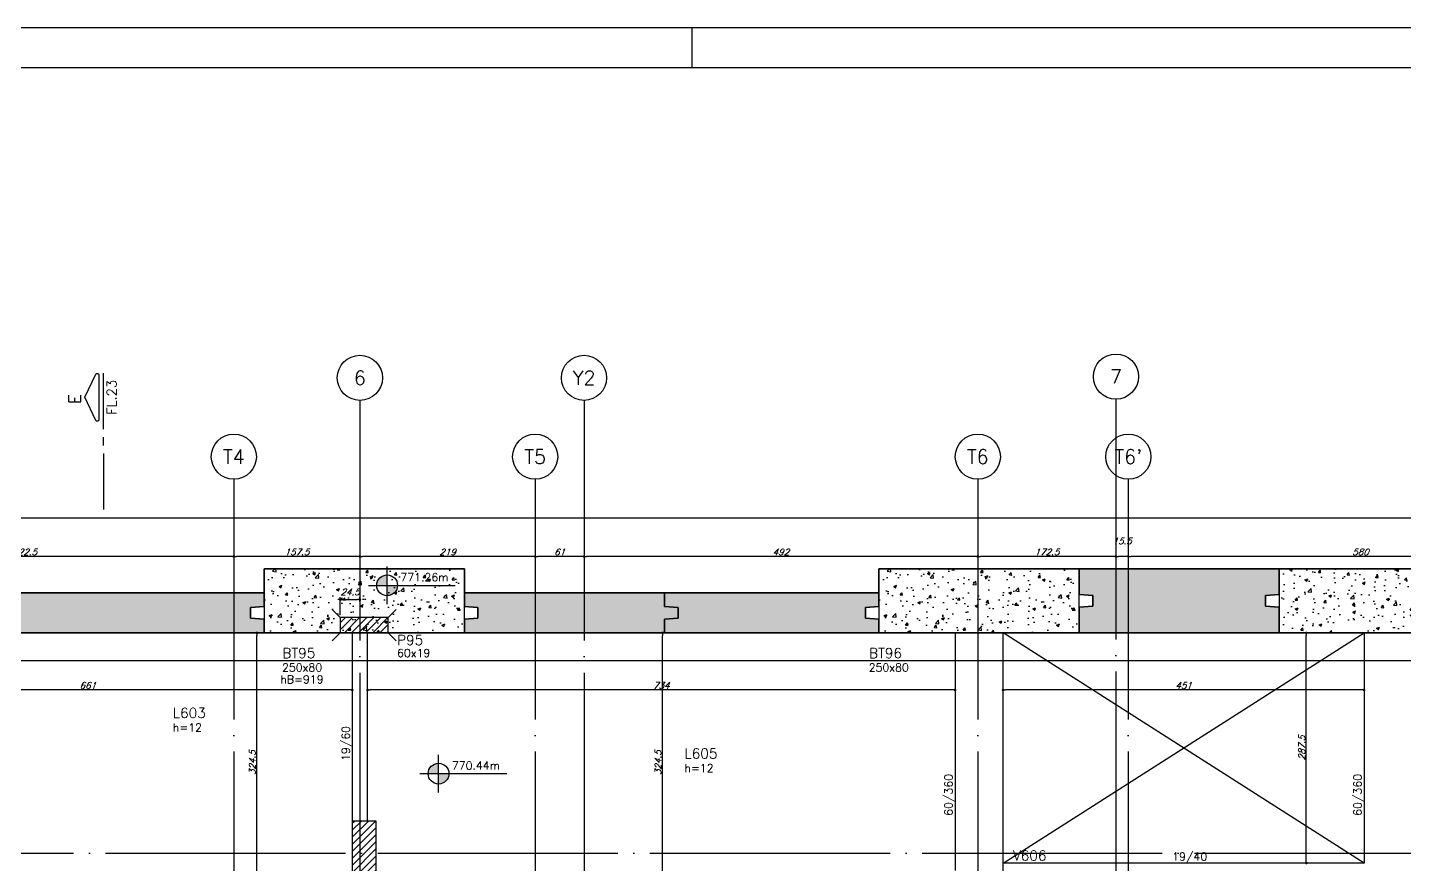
# Model space of a CAD drawing. Extents: x -4245 to 5400, y -2094 to 2406.
# Drawn here: x 870 to 2590, y 1360 to 2406 of the extents above; entities that cross this region are included whole.
import ezdxf
from ezdxf.enums import TextEntityAlignment as Align

# ---------------------------------------------------------------- set-up
doc = ezdxf.new("R2010")
doc.units = 0
doc.header["$LTSCALE"] = 50
doc.header["$MEASUREMENT"] = 0
doc.linetypes.add('EIXO', pattern=[6.8, 6, -0.4, 0, -0.4])
doc.layers.get('0').update_dxf_attribs({"linetype": 'CONTINUOUS'})
doc.layers.get('DEFPOINTS').update_dxf_attribs({"linetype": 'CONTINUOUS'})
for name, color, linetype in [('F-AUX-RED', 1, 'CONTINUOUS'), ('F-BLOCOS', 3, 'CONTINUOUS'), ('F-BLOCOS-DIM', 2, 'CONTINUOUS'), ('F-BLOCOS-HACH', 1, 'CONTINUOUS'), ('F-BLOCOS-NOME', 3, 'CONTINUOUS'), ('F-CORTE-INDICAÇÃO', 4, 'CONTINUOUS'), ('F-COTAS', 106, 'CONTINUOUS'), ('F-EIXO', 12, 'EIXO'), ('F-LAJES-DIM', 2, 'CONTINUOUS'), ('F-LAJES-NOME', 4, 'CONTINUOUS'), ('F-MARGEM', 1, 'CONTINUOUS'), ('F-NÍVEL-PLANTA', 2, 'CONTINUOUS'), ('F-PILARES-DIM', 172, 'CONTINUOUS'), ('F-PILARES-HACH', 174, 'CONTINUOUS'), ('F-PILARES-NASCE', 4, 'CONTINUOUS'), ('F-PILARES-NOME', 170, 'CONTINUOUS'), ('F-PILARES-S', 170, 'CONTINUOUS'), ('F-SOLIDO-EST', 252, 'CONTINUOUS'), ('F-TEXTO', 6, 'CONTINUOUS'), ('F-VIGAS', 3, 'CONTINUOUS'), ('F-VIGAS-DIM', 2, 'CONTINUOUS'), ('F-VIGAS-NOME', 4, 'CONTINUOUS'), ('F-VÃO', 1, 'CONTINUOUS')]:
    doc.layers.add(name, color=color, linetype=linetype)
doc.styles.add('CP-TEXT-INCL', font='simplex.shx', dxfattribs={"oblique": 20})
doc.styles.add('MCP', font='simplex.shx')
doc.styles.add('ROMANS', font='simplex.shx')
doc.dimstyles.new('CP-COTAS-50', dxfattribs={"dimscale": 0.64, "dimtxt": 12.5, "dimasz": 5, "dimexe": 5, "dimexo": 5, "dimgap": 2.5, "dimtad": 1, "dimdec": 1, "dimdsep": 46, "dimtxsty": 'CP-TEXT-INCL', "dimblk1": 'DOT', "dimblk2": 'DOT', "dimsah": 1, "dimcen": 9, "dimclrd": 256, "dimclre": 256, "dimclrt": 256, "dimadec": 0, "dimazin": 0, "dimtfac": 1, "dimtdec": 1, "dimtmove": 2, "dimatfit": 3, "dimldrblk": 'DOT', "dimfxl": 0, "dimtolj": 1, "dimarcsym": 0})
pattern_1 = [(45, (0, 10000), (-4.4194174, 4.4194174), [])]

# ---------------------------------------------------------------- blocks, each defined once
blk = doc.blocks.new('*U11')
at = {"layer": 'F-EIXO'}
blk.add_line((0, 0), (0, -3476.4), dxfattribs=at)
at = {"layer": 'F-EIXO', "color": 2, "linetype": 'Continuous'}
blk.add_circle((0, 28.2), 28.2, dxfattribs=at)
at = {"layer": 'F-TEXTO', "style": 'ROMANS'}
blk.add_attdef('EIXO', text='', height=17.5, rotation=360, dxfattribs=at).set_placement((0, 28.2), align=Align.MIDDLE_CENTER)
blk = doc.blocks.new('*U16')
at = {"layer": 'F-EIXO'}
blk.add_line((0, 0), (7484.954, 0), dxfattribs=at)
at = {"layer": 'F-TEXTO', "style": 'ROMANS'}
blk.add_attdef('EIXO', text='', height=17.5, dxfattribs=at).set_placement((-28.2072, 0), align=Align.MIDDLE_CENTER)
blk = doc.blocks.new('*U18')
at = {"layer": 'F-EIXO'}
blk.add_line((0, 0), (0, -3377.9), dxfattribs=at)
at = {"layer": 'F-EIXO', "color": 2, "linetype": 'Continuous'}
blk.add_circle((0, 28.2), 28.2, dxfattribs=at)
at = {"layer": 'F-TEXTO', "style": 'ROMANS'}
blk.add_attdef('EIXO', text='', height=17.5, rotation=360, dxfattribs=at).set_placement((0, 28.2), align=Align.MIDDLE_CENTER)
blk = doc.blocks.new('*U15')
at = {"layer": 'F-EIXO'}
blk.add_line((0, 0), (7378.2, 0), dxfattribs=at)
at = {"layer": 'F-TEXTO', "style": 'ROMANS'}
blk.add_attdef('EIXO', text='', height=17.5, dxfattribs=at).set_placement((-28.2, 0), align=Align.MIDDLE_CENTER)
blk = doc.blocks.new('*U12')
at = {"layer": 'F-EIXO'}
blk.add_line((0, 0), (0, -3377.9), dxfattribs=at)
at = {"layer": 'F-EIXO', "color": 2, "linetype": 'Continuous'}
blk.add_circle((0, 28.2), 28.2, dxfattribs=at)
at = {"layer": 'F-TEXTO', "style": 'ROMANS'}
blk.add_attdef('EIXO', text='', height=17.5, rotation=360, dxfattribs=at).set_placement((0, 28.2), align=Align.MIDDLE_CENTER)
blk = doc.blocks.new('*U14')
at = {"layer": 'F-EIXO'}
blk.add_line((0, 0), (0, -3477.9), dxfattribs=at)
at = {"layer": 'F-EIXO', "color": 2, "linetype": 'Continuous'}
blk.add_circle((0, 28.2), 28.2, dxfattribs=at)
at = {"layer": 'F-TEXTO', "style": 'ROMANS'}
blk.add_attdef('EIXO', text='', height=17.5, rotation=360, dxfattribs=at).set_placement((0, 28.2), align=Align.MIDDLE_CENTER)
blk = doc.blocks.new('*U21')
at = {"layer": 'F-CORTE-INDICAÇÃO'}
for p, q in [((70, 0), (0, 0)), ((80, 0), (90, 0)), ((100, 0), (170, 0))]:
    blk.add_line(p, q, dxfattribs=at)
blk.add_lwpolyline([(112, 6, -0.802585), (111.2, 9.8), (140, 23.3), (168.8, 9.8, -0.802585), (168, 6)], format="xyb", close=True, dxfattribs=at)
at = {"layer": 'F-CORTE-INDICAÇÃO', "style": 'ROMANS'}
blk.add_attdef('CORTE', text='', height=15, dxfattribs=at).set_placement((140, 35.8), align=Align.MIDDLE_CENTER)
at = {"layer": 'F-CORTE-INDICAÇÃO', "color": 2, "style": 'ROMANS'}
blk.add_attdef('FOLHA', text='', height=12, dxfattribs=at).set_placement((79.3, -10), align=Align.MIDDLE_CENTER)
blk = doc.blocks.new('_DOT')
at = {"color": 0, "linetype": 'ByBlock'}
blk.add_line((-0.5, 0), (-1, 0), dxfattribs=at)
at = {"color": 0, "linetype": 'ByBlock', "const_width": 0.5}
blk.add_lwpolyline([(-0.25, 0, 1), (0.25, 0, 1)], format="xyb", close=True, dxfattribs=at)
blk = doc.blocks.new('*D37')
at = {"layer": 'DEFPOINTS', "color": 0, "linetype": 'Continuous', "transparency": 16777216}
for p in [(2467.9, 1649.5), (2467.9, 1649.5), (2467.9, 1362)]:
    blk.add_point(p, dxfattribs=at)
at = {"layer": 'F-COTAS', "linetype": 'Continuous', "lineweight": -2, "transparency": 16777216}
blk.add_line((2467.9, 1365.2), (2467.9, 1646.3), dxfattribs=at)
at = {"layer": 'F-COTAS', "linetype": 'Continuous', "lineweight": -2, "transparency": 16777216, "xscale": 3.2, "yscale": 3.2, "zscale": 3.2}
for p, rotation in [((2467.9, 1649.5), 90), ((2467.9, 1362), 270)]:
    blk.add_blockref('_DOT', p, dxfattribs=dict(at, rotation=rotation))
at = {"layer": 'F-COTAS', "linetype": 'Continuous', "transparency": 16777216, "insert": (2462.3, 1505.8), "char_height": 8, "attachment_point": 5, "rotation": 90, "style": 'CP-TEXT-INCL'}
blk.add_mtext('\\A1;287.5', dxfattribs=at)
blk = doc.blocks.new('*D42')
at = {"layer": 'DEFPOINTS', "color": 0, "linetype": 'Continuous', "transparency": 16777216}
for p in [(1663.6, 1649.5), (1663.6, 1649.5), (1663.6, 1325)]:
    blk.add_point(p, dxfattribs=at)
at = {"layer": 'F-COTAS', "linetype": 'Continuous', "lineweight": -2, "transparency": 16777216}
blk.add_line((1663.6, 1328.2), (1663.6, 1646.3), dxfattribs=at)
at = {"layer": 'F-COTAS', "linetype": 'Continuous', "lineweight": -2, "transparency": 16777216, "xscale": 3.2, "yscale": 3.2, "zscale": 3.2}
for p, rotation in [((1663.6, 1649.5), 90), ((1663.6, 1325), 270)]:
    blk.add_blockref('_DOT', p, dxfattribs=dict(at, rotation=rotation))
at = {"layer": 'F-COTAS', "linetype": 'Continuous', "transparency": 16777216, "insert": (1658, 1487.2), "char_height": 8, "attachment_point": 5, "rotation": 90, "style": 'CP-TEXT-INCL'}
blk.add_mtext('\\A1;324.5', dxfattribs=at)
blk = doc.blocks.new('*D45')
at = {"layer": 'DEFPOINTS', "color": 0, "linetype": 'Continuous', "transparency": 16777216}
for p in [(1156.8, 1649.5), (1156.8, 1649.5), (1156.8, 1325)]:
    blk.add_point(p, dxfattribs=at)
at = {"layer": 'F-COTAS', "linetype": 'Continuous', "lineweight": -2, "transparency": 16777216}
blk.add_line((1156.8, 1328.2), (1156.8, 1646.3), dxfattribs=at)
at = {"layer": 'F-COTAS', "linetype": 'Continuous', "lineweight": -2, "transparency": 16777216, "xscale": 3.2, "yscale": 3.2, "zscale": 3.2}
for p, rotation in [((1156.8, 1649.5), 90), ((1156.8, 1325), 270)]:
    blk.add_blockref('_DOT', p, dxfattribs=dict(at, rotation=rotation))
at = {"layer": 'F-COTAS', "linetype": 'Continuous', "transparency": 16777216, "insert": (1151.2, 1487.2), "char_height": 8, "attachment_point": 5, "rotation": 90, "style": 'CP-TEXT-INCL'}
blk.add_mtext('\\A1;324.5', dxfattribs=at)
blk = doc.blocks.new('*D94')
at = {"layer": 'DEFPOINTS', "color": 0, "linetype": 'Continuous', "transparency": 16777216}
for p in [(2089, 1578.2), (2089, 1578.2), (2540, 1578.2)]:
    blk.add_point(p, dxfattribs=at)
at = {"layer": 'F-COTAS', "linetype": 'Continuous', "lineweight": -2, "transparency": 16777216}
blk.add_line((2536.8, 1578.2), (2092.2, 1578.2), dxfattribs=at)
at = {"layer": 'F-COTAS', "linetype": 'Continuous', "lineweight": -2, "transparency": 16777216, "xscale": 3.2, "yscale": 3.2, "zscale": 3.2, "rotation": 180}
blk.add_blockref('_DOT', (2089, 1578.2), dxfattribs=at)
at = {"layer": 'F-COTAS', "linetype": 'Continuous', "lineweight": -2, "transparency": 16777216, "xscale": 3.2, "yscale": 3.2, "zscale": 3.2}
blk.add_blockref('_DOT', (2540, 1578.2), dxfattribs=at)
at = {"layer": 'F-COTAS', "linetype": 'Continuous', "transparency": 16777216, "insert": (2314.5, 1583.8), "char_height": 8, "attachment_point": 5, "style": 'CP-TEXT-INCL'}
blk.add_mtext('\\A1;451', dxfattribs=at)
blk = doc.blocks.new('*D95')
at = {"layer": 'DEFPOINTS', "color": 0, "linetype": 'Continuous', "transparency": 16777216}
for p in [(1295, 1578.2), (1295, 1578.2), (2029, 1578.2)]:
    blk.add_point(p, dxfattribs=at)
at = {"layer": 'F-COTAS', "linetype": 'Continuous', "lineweight": -2, "transparency": 16777216}
blk.add_line((2025.8, 1578.2), (1298.2, 1578.2), dxfattribs=at)
at = {"layer": 'F-COTAS', "linetype": 'Continuous', "lineweight": -2, "transparency": 16777216, "xscale": 3.2, "yscale": 3.2, "zscale": 3.2, "rotation": 180}
blk.add_blockref('_DOT', (1295, 1578.2), dxfattribs=at)
at = {"layer": 'F-COTAS', "linetype": 'Continuous', "lineweight": -2, "transparency": 16777216, "xscale": 3.2, "yscale": 3.2, "zscale": 3.2}
blk.add_blockref('_DOT', (2029, 1578.2), dxfattribs=at)
at = {"layer": 'F-COTAS', "linetype": 'Continuous', "transparency": 16777216, "insert": (1662, 1583.8), "char_height": 8, "attachment_point": 5, "style": 'CP-TEXT-INCL'}
blk.add_mtext('\\A1;734', dxfattribs=at)
blk = doc.blocks.new('*D96')
at = {"layer": 'DEFPOINTS', "color": 0, "linetype": 'Continuous', "transparency": 16777216}
for p in [(615, 1578.2), (615, 1578.2), (1276, 1578.2)]:
    blk.add_point(p, dxfattribs=at)
at = {"layer": 'F-COTAS', "linetype": 'Continuous', "lineweight": -2, "transparency": 16777216}
blk.add_line((1272.8, 1578.2), (618.2, 1578.2), dxfattribs=at)
at = {"layer": 'F-COTAS', "linetype": 'Continuous', "lineweight": -2, "transparency": 16777216, "xscale": 3.2, "yscale": 3.2, "zscale": 3.2, "rotation": 180}
blk.add_blockref('_DOT', (615, 1578.2), dxfattribs=at)
at = {"layer": 'F-COTAS', "linetype": 'Continuous', "lineweight": -2, "transparency": 16777216, "xscale": 3.2, "yscale": 3.2, "zscale": 3.2}
blk.add_blockref('_DOT', (1276, 1578.2), dxfattribs=at)
at = {"layer": 'F-COTAS', "linetype": 'Continuous', "transparency": 16777216, "insert": (945.5, 1583.8), "char_height": 8, "attachment_point": 5, "style": 'CP-TEXT-INCL'}
blk.add_mtext('\\A1;661', dxfattribs=at)
blk = doc.blocks.new('A0-4L_900')
at = {"layer": 'F-MARGEM', "color": 2}
blk.add_line((118.9, 90), (118.9, 89), dxfattribs=at)
blk.add_lwpolyline([(0, 0), (0, 90), (192.9, 90), (192.9, 0)], close=True, dxfattribs=at)
at = {"layer": 'F-MARGEM', "color": 7}
blk.add_lwpolyline([(2.5, 89), (191.9, 89), (191.9, 1), (2.5, 1)], close=True, dxfattribs=at)
blk = doc.blocks.new('*D122')
at = {"layer": 'DEFPOINTS', "color": 0, "linetype": 'Continuous', "transparency": 16777216}
for p in [(3284.5, 1793), (3284.5, 1699.5), (-2558.5, 1664.5)]:
    blk.add_point(p, dxfattribs=at)
at = {"layer": 'F-COTAS', "linetype": 'Continuous', "lineweight": -2, "transparency": 16777216}
for p, q in [((-2558.5, 1667.7), (-2558.5, 1796.2)), ((-2555.3, 1793), (3281.3, 1793)), ((3284.5, 1702.7), (3284.5, 1796.2))]:
    blk.add_line(p, q, dxfattribs=at)
at = {"layer": 'F-COTAS', "linetype": 'Continuous', "lineweight": -2, "transparency": 16777216, "xscale": 3.2, "yscale": 3.2, "zscale": 3.2, "rotation": 180}
blk.add_blockref('_DOT', (-2558.5, 1793), dxfattribs=at)
at = {"layer": 'F-COTAS', "linetype": 'Continuous', "lineweight": -2, "transparency": 16777216, "xscale": 3.2, "yscale": 3.2, "zscale": 3.2}
blk.add_blockref('_DOT', (3284.5, 1793), dxfattribs=at)
at = {"layer": 'F-COTAS', "linetype": 'Continuous', "transparency": 16777216, "insert": (363, 1798.6), "char_height": 8, "attachment_point": 5, "style": 'CP-TEXT-INCL'}
blk.add_mtext('\\A1;5843', dxfattribs=at)
blk = doc.blocks.new('*D125')
at = {"layer": 'DEFPOINTS', "color": 0, "linetype": 'Continuous', "transparency": 16777216}
for p in [(2245.5, 1744.9), (2245.5, 1744.9), (2825.5, 1744.9)]:
    blk.add_point(p, dxfattribs=at)
at = {"layer": 'F-COTAS', "linetype": 'Continuous', "lineweight": -2, "transparency": 16777216}
blk.add_line((2822.3, 1744.9), (2248.7, 1744.9), dxfattribs=at)
at = {"layer": 'F-COTAS', "linetype": 'Continuous', "lineweight": -2, "transparency": 16777216, "xscale": 3.2, "yscale": 3.2, "zscale": 3.2, "rotation": 180}
blk.add_blockref('_DOT', (2245.5, 1744.9), dxfattribs=at)
at = {"layer": 'F-COTAS', "linetype": 'Continuous', "lineweight": -2, "transparency": 16777216, "xscale": 3.2, "yscale": 3.2, "zscale": 3.2}
blk.add_blockref('_DOT', (2825.5, 1744.9), dxfattribs=at)
at = {"layer": 'F-COTAS', "linetype": 'Continuous', "transparency": 16777216, "insert": (2535.5, 1750.5), "char_height": 8, "attachment_point": 5, "style": 'CP-TEXT-INCL'}
blk.add_mtext('\\A1;580', dxfattribs=at)
blk = doc.blocks.new('*D126')
at = {"layer": 'DEFPOINTS', "color": 0, "linetype": 'Continuous', "transparency": 16777216}
for p in [(2230, 1744.9), (2230, 1744.9), (2245.5, 1744.9)]:
    blk.add_point(p, dxfattribs=at)
at = {"layer": 'F-COTAS', "linetype": 'Continuous', "lineweight": -2, "transparency": 16777216}
blk.add_line((2242.3, 1744.9), (2233.2, 1744.9), dxfattribs=at)
at = {"layer": 'F-COTAS', "linetype": 'Continuous', "lineweight": -2, "transparency": 16777216, "xscale": 3.2, "yscale": 3.2, "zscale": 3.2, "rotation": 180}
blk.add_blockref('_DOT', (2230, 1744.9), dxfattribs=at)
at = {"layer": 'F-COTAS', "linetype": 'Continuous', "lineweight": -2, "transparency": 16777216, "xscale": 3.2, "yscale": 3.2, "zscale": 3.2}
blk.add_blockref('_DOT', (2245.5, 1744.9), dxfattribs=at)
at = {"layer": 'F-COTAS', "linetype": 'Continuous', "transparency": 16777216, "insert": (2237.8, 1764.2), "char_height": 8, "attachment_point": 5, "style": 'CP-TEXT-INCL'}
blk.add_mtext('\\A1;15.5', dxfattribs=at)
blk = doc.blocks.new('*D127')
at = {"layer": 'DEFPOINTS', "color": 0, "linetype": 'Continuous', "transparency": 16777216}
for p in [(2057.5, 1744.9), (2057.5, 1744.9), (2230, 1744.9)]:
    blk.add_point(p, dxfattribs=at)
at = {"layer": 'F-COTAS', "linetype": 'Continuous', "lineweight": -2, "transparency": 16777216}
blk.add_line((2226.8, 1744.9), (2060.7, 1744.9), dxfattribs=at)
at = {"layer": 'F-COTAS', "linetype": 'Continuous', "lineweight": -2, "transparency": 16777216, "xscale": 3.2, "yscale": 3.2, "zscale": 3.2, "rotation": 180}
blk.add_blockref('_DOT', (2057.5, 1744.9), dxfattribs=at)
at = {"layer": 'F-COTAS', "linetype": 'Continuous', "lineweight": -2, "transparency": 16777216, "xscale": 3.2, "yscale": 3.2, "zscale": 3.2}
blk.add_blockref('_DOT', (2230, 1744.9), dxfattribs=at)
at = {"layer": 'F-COTAS', "linetype": 'Continuous', "transparency": 16777216, "insert": (2143.8, 1750.5), "char_height": 8, "attachment_point": 5, "style": 'CP-TEXT-INCL'}
blk.add_mtext('\\A1;172.5', dxfattribs=at)
blk = doc.blocks.new('*D128')
at = {"layer": 'DEFPOINTS', "color": 0, "linetype": 'Continuous', "transparency": 16777216}
for p in [(1565.5, 1744.9), (1565.5, 1744.9), (2057.5, 1744.9)]:
    blk.add_point(p, dxfattribs=at)
at = {"layer": 'F-COTAS', "linetype": 'Continuous', "lineweight": -2, "transparency": 16777216}
blk.add_line((2054.3, 1744.9), (1568.7, 1744.9), dxfattribs=at)
at = {"layer": 'F-COTAS', "linetype": 'Continuous', "lineweight": -2, "transparency": 16777216, "xscale": 3.2, "yscale": 3.2, "zscale": 3.2, "rotation": 180}
blk.add_blockref('_DOT', (1565.5, 1744.9), dxfattribs=at)
at = {"layer": 'F-COTAS', "linetype": 'Continuous', "lineweight": -2, "transparency": 16777216, "xscale": 3.2, "yscale": 3.2, "zscale": 3.2}
blk.add_blockref('_DOT', (2057.5, 1744.9), dxfattribs=at)
at = {"layer": 'F-COTAS', "linetype": 'Continuous', "transparency": 16777216, "insert": (1811.5, 1750.5), "char_height": 8, "attachment_point": 5, "style": 'CP-TEXT-INCL'}
blk.add_mtext('\\A1;492', dxfattribs=at)
blk = doc.blocks.new('*D129')
at = {"layer": 'DEFPOINTS', "color": 0, "linetype": 'Continuous', "transparency": 16777216}
for p in [(1504.5, 1744.9), (1504.5, 1744.9), (1565.5, 1744.9)]:
    blk.add_point(p, dxfattribs=at)
at = {"layer": 'F-COTAS', "linetype": 'Continuous', "lineweight": -2, "transparency": 16777216}
blk.add_line((1562.3, 1744.9), (1507.7, 1744.9), dxfattribs=at)
at = {"layer": 'F-COTAS', "linetype": 'Continuous', "lineweight": -2, "transparency": 16777216, "xscale": 3.2, "yscale": 3.2, "zscale": 3.2, "rotation": 180}
blk.add_blockref('_DOT', (1504.5, 1744.9), dxfattribs=at)
at = {"layer": 'F-COTAS', "linetype": 'Continuous', "lineweight": -2, "transparency": 16777216, "xscale": 3.2, "yscale": 3.2, "zscale": 3.2}
blk.add_blockref('_DOT', (1565.5, 1744.9), dxfattribs=at)
at = {"layer": 'F-COTAS', "linetype": 'Continuous', "transparency": 16777216, "insert": (1535, 1750.5), "char_height": 8, "attachment_point": 5, "style": 'CP-TEXT-INCL'}
blk.add_mtext('\\A1;61', dxfattribs=at)
blk = doc.blocks.new('*D130')
at = {"layer": 'DEFPOINTS', "color": 0, "linetype": 'Continuous', "transparency": 16777216}
for p in [(1285.5, 1744.9), (1285.5, 1744.9), (1504.5, 1744.9)]:
    blk.add_point(p, dxfattribs=at)
at = {"layer": 'F-COTAS', "linetype": 'Continuous', "lineweight": -2, "transparency": 16777216}
blk.add_line((1501.3, 1744.9), (1288.7, 1744.9), dxfattribs=at)
at = {"layer": 'F-COTAS', "linetype": 'Continuous', "lineweight": -2, "transparency": 16777216, "xscale": 3.2, "yscale": 3.2, "zscale": 3.2, "rotation": 180}
blk.add_blockref('_DOT', (1285.5, 1744.9), dxfattribs=at)
at = {"layer": 'F-COTAS', "linetype": 'Continuous', "lineweight": -2, "transparency": 16777216, "xscale": 3.2, "yscale": 3.2, "zscale": 3.2}
blk.add_blockref('_DOT', (1504.5, 1744.9), dxfattribs=at)
at = {"layer": 'F-COTAS', "linetype": 'Continuous', "transparency": 16777216, "insert": (1395, 1750.5), "char_height": 8, "attachment_point": 5, "style": 'CP-TEXT-INCL'}
blk.add_mtext('\\A1;219', dxfattribs=at)
blk = doc.blocks.new('*D131')
at = {"layer": 'DEFPOINTS', "color": 0, "linetype": 'Continuous', "transparency": 16777216}
for p in [(1128, 1744.9), (1128, 1744.9), (1285.5, 1744.9)]:
    blk.add_point(p, dxfattribs=at)
at = {"layer": 'F-COTAS', "linetype": 'Continuous', "lineweight": -2, "transparency": 16777216}
blk.add_line((1282.3, 1744.9), (1131.2, 1744.9), dxfattribs=at)
at = {"layer": 'F-COTAS', "linetype": 'Continuous', "lineweight": -2, "transparency": 16777216, "xscale": 3.2, "yscale": 3.2, "zscale": 3.2, "rotation": 180}
blk.add_blockref('_DOT', (1128, 1744.9), dxfattribs=at)
at = {"layer": 'F-COTAS', "linetype": 'Continuous', "lineweight": -2, "transparency": 16777216, "xscale": 3.2, "yscale": 3.2, "zscale": 3.2}
blk.add_blockref('_DOT', (1285.5, 1744.9), dxfattribs=at)
at = {"layer": 'F-COTAS', "linetype": 'Continuous', "transparency": 16777216, "insert": (1206.8, 1750.5), "char_height": 8, "attachment_point": 5, "style": 'CP-TEXT-INCL'}
blk.add_mtext('\\A1;157.5', dxfattribs=at)
blk = doc.blocks.new('*D132')
at = {"layer": 'DEFPOINTS', "color": 0, "linetype": 'Continuous', "transparency": 16777216}
for p in [(605.5, 1744.9), (605.5, 1744.9), (1128, 1744.9)]:
    blk.add_point(p, dxfattribs=at)
at = {"layer": 'F-COTAS', "linetype": 'Continuous', "lineweight": -2, "transparency": 16777216}
blk.add_line((1124.8, 1744.9), (608.7, 1744.9), dxfattribs=at)
at = {"layer": 'F-COTAS', "linetype": 'Continuous', "lineweight": -2, "transparency": 16777216, "xscale": 3.2, "yscale": 3.2, "zscale": 3.2, "rotation": 180}
blk.add_blockref('_DOT', (605.5, 1744.9), dxfattribs=at)
at = {"layer": 'F-COTAS', "linetype": 'Continuous', "lineweight": -2, "transparency": 16777216, "xscale": 3.2, "yscale": 3.2, "zscale": 3.2}
blk.add_blockref('_DOT', (1128, 1744.9), dxfattribs=at)
at = {"layer": 'F-COTAS', "linetype": 'Continuous', "transparency": 16777216, "insert": (866.7, 1750.5), "char_height": 8, "attachment_point": 5, "style": 'CP-TEXT-INCL'}
blk.add_mtext('\\A1;522.5', dxfattribs=at)
blk = doc.blocks.new('*D171')
at = {"layer": 'DEFPOINTS', "color": 0, "linetype": 'Continuous', "transparency": 16777216}
for p in [(1285.5, 1691), (1285.5, 1685.3), (1261, 1668.5)]:
    blk.add_point(p, dxfattribs=at)
at = {"layer": 'F-COTAS', "linetype": 'Continuous', "lineweight": -2, "transparency": 16777216}
for p, q in [((1261, 1671.7), (1261, 1694.2)), ((1264.2, 1691), (1282.3, 1691)), ((1285.5, 1688.5), (1285.5, 1694.2))]:
    blk.add_line(p, q, dxfattribs=at)
at = {"layer": 'F-COTAS', "linetype": 'Continuous', "lineweight": -2, "transparency": 16777216, "xscale": 3.2, "yscale": 3.2, "zscale": 3.2, "rotation": 180}
blk.add_blockref('_DOT', (1261, 1691), dxfattribs=at)
at = {"layer": 'F-COTAS', "linetype": 'Continuous', "lineweight": -2, "transparency": 16777216, "xscale": 3.2, "yscale": 3.2, "zscale": 3.2}
blk.add_blockref('_DOT', (1285.5, 1691), dxfattribs=at)
at = {"layer": 'F-COTAS', "linetype": 'Continuous', "transparency": 16777216, "insert": (1273.2, 1700.6), "char_height": 8, "attachment_point": 5, "style": 'CP-TEXT-INCL'}
blk.add_mtext('\\A1;24.5', dxfattribs=at)
blk = doc.blocks.new('Nível - Planta')
at = {"layer": 'F-NÍVEL-PLANTA'}
h = blk.add_hatch(color=71, dxfattribs=at)
h.paths.add_polyline_path([(0, 0), (0, 0.26, 0.414214), (-0.26, 0)])
h.paths.add_polyline_path([(0.26, 0), (0, 0), (0, -0.26, 0.414214)])
for p, q in [((0, -0.469), (0, 0.469)), ((-0.469, 0), (1.704, 0))]:
    blk.add_line(p, q, dxfattribs=at)
blk.add_circle((0, 0), 0.26, dxfattribs=at)
at = {"layer": 'F-TEXTO', "color": 3, "style": 'MCP'}
blk.add_attdef('NÍVEL', (0.333, 0.102), '', height=0.2, dxfattribs=at)

msp = doc.modelspace()

# ---------------------------------------------------------------- hatches: boundary and pattern name
at = {"layer": 'F-AUX-RED', "linetype": 'Continuous'}
h = msp.add_hatch(dxfattribs=at)
h.set_pattern_fill('AR-CONC', color=256, scale=5)
h.set_pattern_definition([(50, (-766.5, -500), (35.863, -3.1376), [3.75, -41.25]), (355, (-766.5, -500), (-6.93757, 37.6096), [3, -33]), (100.4514, (-763.51, -500.26), (28.92544, 34.472), [3.187, -35.0571]), (46.1842, (-766.5, -490), (53.36207, -8.27596), [5.625, -61.875]), (96.6356, (-762.053, -490.69), (46.7331, 48.7059), [4.7805, -52.5857]), (351.1842, (-766.5, -490), (46.7331, 48.7059), [4.5, -49.5]), (21, (-761.5, -492.5), (29.84535, -20.13094), [3.75, -41.25]), (326, (-761.5, -492.5), (12.16577, 36.2575), [3, -33]), (71.4514, (-759.013, -494.178), (42.0111, 16.12656), [3.187, -35.0571]), (37.5, (-766.5, -500), (0.607993, 16.644693), [0, -32.6, 0, -33.5, 0, -33.125]), (7.5, (-766.5, -500), (13.15348, 19.72059), [0, -19.1, 0, -31.85, 0, -12.625]), (327.5, (-777.65, -500), (26.69112, -1.127744), [0, -12.5, 0, -39, 0, -51.75]), (317.5, (-782.65, -500), (29.1593, 5.00525), [0, -16.25, 0, -25.9, 0, -36.75])])
h.paths.add_polyline_path([(1166, 1729.5), (1166, 1649.5), (1416, 1649.5), (1416, 1729.5), (1291, 1729.5)])
at = {"layer": 'F-BLOCOS-HACH', "linetype": 'Continuous'}
h = msp.add_hatch(dxfattribs=at)
h.set_pattern_fill('AR-CONC', color=256, scale=5)
h.set_pattern_definition([(50, (1.5, -500), (35.863, -3.1376), [3.75, -41.25]), (355, (1.5, -500), (-6.93757, 37.6096), [3, -33]), (100.4514, (4.49, -500.26), (28.92544, 34.472), [3.187, -35.0571]), (46.1842, (1.5, -490), (53.36207, -8.27596), [5.625, -61.875]), (96.6356, (5.947, -490.69), (46.7331, 48.7059), [4.7805, -52.5857]), (351.1842, (1.5, -490), (46.7331, 48.7059), [4.5, -49.5]), (21, (6.5, -492.5), (29.84535, -20.13094), [3.75, -41.25]), (326, (6.5, -492.5), (12.16577, 36.2575), [3, -33]), (71.4514, (8.987, -494.178), (42.0111, 16.12656), [3.187, -35.0571]), (37.5, (1.5, -500), (0.607993, 16.644693), [0, -32.6, 0, -33.5, 0, -33.125]), (7.5, (1.5, -500), (13.15348, 19.72059), [0, -19.1, 0, -31.85, 0, -12.625]), (327.5, (-9.65, -500), (26.69112, -1.127744), [0, -12.5, 0, -39, 0, -51.75]), (317.5, (-14.65, -500), (29.1593, 5.00525), [0, -16.25, 0, -25.9, 0, -36.75])])
h.paths.add_polyline_path([(2059, 1729.5), (1934, 1729.5), (1934, 1649.5), (2184, 1649.5), (2184, 1729.5)])
h = msp.add_hatch(dxfattribs=at)
h.set_pattern_fill('AR-CONC', color=256, scale=5)
h.set_pattern_definition([(50, (0, -500), (35.863, -3.1376), [3.75, -41.25]), (355, (0, -500), (-6.93757, 37.6096), [3, -33]), (100.4514, (2.99, -500.26), (28.92544, 34.472), [3.187, -35.0571]), (46.1842, (0, -490), (53.36207, -8.27596), [5.625, -61.875]), (96.6356, (4.447, -490.69), (46.7331, 48.7059), [4.7805, -52.5857]), (351.1842, (0, -490), (46.7331, 48.7059), [4.5, -49.5]), (21, (5, -492.5), (29.84535, -20.13094), [3.75, -41.25]), (326, (5, -492.5), (12.16577, 36.2575), [3, -33]), (71.4514, (7.487, -494.178), (42.01112, 16.12656), [3.187, -35.0571]), (37.5, (0, -500), (0.607993, 16.644693), [0, -32.6, 0, -33.5, 0, -33.125]), (7.5, (0, -500), (13.15348, 19.72059), [0, -19.1, 0, -31.85, 0, -12.625]), (327.5, (-11.15, -500), (26.69112, -1.127744), [0, -12.5, 0, -39, 0, -51.75]), (317.5, (-16.15, -500), (29.15931, 5.00525), [0, -16.25, 0, -25.9, 0, -36.75])])
h.paths.add_polyline_path([(2695, 1649.5), (2695, 1729.5), (2434, 1729.5), (2434, 1649.5)])
at = {"layer": 'F-PILARES-HACH', "linetype": 'Continuous'}
h = msp.add_hatch(dxfattribs=at)
h.set_pattern_fill('ANSI31', color=256, scale=50, style=0)
h.set_pattern_definition(pattern_1)
h.paths.add_polyline_path([(1261, 1649.5), (1321, 1649.5), (1321, 1668.5), (1261, 1668.5)])
h = msp.add_hatch(dxfattribs=at)
h.set_pattern_fill('ANSI31', color=256, scale=50, style=0)
h.set_pattern_definition(pattern_1)
h.paths.add_polyline_path([(1276, 1215.5), (1306, 1215.5), (1306, 1414.5), (1276, 1414.5)], flags=16)
at = {"layer": 'F-SOLIDO-EST'}
h = msp.add_hatch(color=256, dxfattribs=at)
h.dxf.hatch_style = 1
h.paths.add_polyline_path([(2417, 1696), (2434, 1697.5), (2434, 1729.5), (2184, 1729.5), (2184, 1697.5), (2201, 1696), (2201, 1683), (2184, 1681.5), (2184, 1649.5), (2434, 1649.5), (2434, 1681.5), (2417, 1683)])
h = msp.add_hatch(color=256, dxfattribs=at)
h.dxf.hatch_style = 1
h.paths.add_polyline_path([(1149, 1681), (1166, 1682.5), (1166, 1699.5), (685, 1699.5), (685, 1682.5), (668, 1681), (668, 1668), (685, 1666.5), (685, 1649.5), (1166, 1649.5), (1166, 1666.5), (1149, 1668)])
h = msp.add_hatch(color=256, dxfattribs=at)
h.dxf.hatch_style = 1
h.paths.add_polyline_path([(1666, 1666.5), (1683, 1668), (1683, 1681), (1666, 1682.5), (1666, 1699.5), (1416, 1699.5), (1416, 1682.5), (1433, 1681), (1433, 1668), (1416, 1666.5), (1416, 1649.5), (1666, 1649.5)])
h = msp.add_hatch(color=256, dxfattribs=at)
h.dxf.hatch_style = 1
h.paths.add_polyline_path([(1917, 1681), (1934, 1682.5), (1934, 1699.5), (1666, 1699.5), (1666, 1682.5), (1683, 1681), (1683, 1668), (1666, 1666.5), (1666, 1649.5), (1934, 1649.5), (1934, 1666.5), (1917, 1668)])

# ---------------------------------------------------------------- linework, layer by layer
at = {"layer": 'F-BLOCOS', "color": 2, "linetype": 'Continuous'}
for points in [[(1291, 1729.5), (1166, 1729.5), (1166, 1649.5), (1416, 1649.5), (1416, 1729.5), (1291, 1729.5)], [(2059, 1729.5), (1934, 1729.5), (1934, 1649.5), (2184, 1649.5), (2184, 1729.5), (2059, 1729.5)], [(2695, 1649.5), (2695, 1729.5), (2434, 1729.5), (2434, 1649.5), (2695, 1649.5)]]:
    msp.add_lwpolyline(points, dxfattribs=at)
at = {"layer": 'F-EIXO'}
msp.add_line((-3621.135, 1615), (3550.572, 1615), dxfattribs=at)
at = {"layer": 'F-PILARES-NASCE'}
for p, q in [((1261, 1668.5), (1251, 1678.5)), ((1321, 1668.5), (1331, 1678.5)), ((1261, 1649.5), (1251, 1639.5)), ((1321, 1649.5), (1331, 1639.5))]:
    msp.add_line(p, q, dxfattribs=at)
at = {"layer": 'F-PILARES-S', "linetype": 'Continuous'}
for points in [[(1261, 1649.5), (1321, 1649.5), (1321, 1668.5), (1261, 1668.5), (1261, 1649.5)], [(1276, 1215.5), (1306, 1215.5), (1306, 1414.5), (1276, 1414.5), (1276, 1215.5)]]:
    msp.add_lwpolyline(points, dxfattribs=at)
at = {"layer": 'F-VIGAS'}
for p, q in [((1416, 1729.5), (1166, 1729.5)), ((1166, 1729.5), (1166, 1682.5)), ((1166, 1682.5), (1166, 1729.5)), ((1166, 1729.5), (1416, 1729.5)), ((1416, 1682.5), (1416, 1729.5)), ((1416, 1729.5), (1416, 1682.5)), ((2184, 1729.5), (1934, 1729.5)), ((1934, 1729.5), (1934, 1682.5)), ((1934, 1682.5), (1934, 1729.5)), ((1934, 1729.5), (2184, 1729.5)), ((2184, 1697.5), (2184, 1729.5)), ((2184, 1729.5), (2184, 1697.5)), ((2434, 1729.5), (2184, 1729.5)), ((2184, 1729.5), (2184, 1697.5)), ((2184, 1697.5), (2184, 1729.5)), ((2184, 1729.5), (2434, 1729.5)), ((2695, 1729.5), (2434, 1729.5)), ((2434, 1729.5), (2434, 1697.5)), ((2434, 1697.5), (2434, 1729.5)), ((2434, 1729.5), (2695, 1729.5)), ((2434, 1697.5), (2434, 1729.5)), ((2434, 1729.5), (2434, 1697.5)), ((1166, 1699.5), (685, 1699.5)), ((685, 1699.5), (1166, 1699.5)), ((1166, 1682.5), (1166, 1699.5)), ((1166, 1699.5), (1166, 1682.5)), ((1166, 1682.5), (1166, 1699.5)), ((1166, 1699.5), (1166, 1682.5)), ((1666, 1699.5), (1416, 1699.5)), ((1416, 1699.5), (1416, 1682.5)), ((1416, 1682.5), (1416, 1699.5)), ((1416, 1699.5), (1666, 1699.5)), ((1416, 1699.5), (1416, 1682.5)), ((1416, 1682.5), (1416, 1699.5)), ((1666, 1682.5), (1666, 1699.5)), ((1666, 1699.5), (1666, 1682.5)), ((1934, 1699.5), (1666, 1699.5)), ((1666, 1699.5), (1666, 1682.5)), ((1666, 1682.5), (1666, 1699.5)), ((1666, 1699.5), (1934, 1699.5)), ((1934, 1682.5), (1934, 1699.5)), ((1934, 1699.5), (1934, 1682.5)), ((2201, 1696), (2184, 1697.5)), ((2184, 1697.5), (2201, 1696)), ((2184, 1697.5), (2201, 1696)), ((2201, 1696), (2184, 1697.5)), ((2201, 1683), (2201, 1696)), ((2201, 1696), (2201, 1683)), ((2201, 1696), (2201, 1683)), ((2201, 1683), (2201, 1696)), ((2434, 1697.5), (2417, 1696)), ((2417, 1696), (2434, 1697.5)), ((2417, 1696), (2434, 1697.5)), ((2434, 1697.5), (2417, 1696)), ((2417, 1696), (2417, 1683)), ((2417, 1683), (2417, 1696)), ((2417, 1683), (2417, 1696)), ((2417, 1696), (2417, 1683)), ((1166, 1682.5), (1149, 1681)), ((1149, 1681), (1166, 1682.5)), ((1149, 1681), (1166, 1682.5)), ((1166, 1682.5), (1149, 1681)), ((1149, 1681), (1149, 1668)), ((1149, 1668), (1149, 1681)), ((1149, 1668), (1149, 1681)), ((1149, 1681), (1149, 1668)), ((1433, 1681), (1416, 1682.5)), ((1416, 1682.5), (1433, 1681)), ((1416, 1682.5), (1433, 1681)), ((1433, 1681), (1416, 1682.5)), ((1433, 1668), (1433, 1681)), ((1433, 1681), (1433, 1668)), ((1433, 1681), (1433, 1668)), ((1433, 1668), (1433, 1681)), ((1683, 1681), (1666, 1682.5)), ((1666, 1682.5), (1683, 1681)), ((1666, 1682.5), (1683, 1681)), ((1683, 1681), (1666, 1682.5)), ((1683, 1668), (1683, 1681)), ((1683, 1681), (1683, 1668)), ((1683, 1681), (1683, 1668)), ((1683, 1668), (1683, 1681)), ((1934, 1682.5), (1917, 1681)), ((1917, 1681), (1934, 1682.5)), ((1917, 1681), (1934, 1682.5)), ((1934, 1682.5), (1917, 1681)), ((1917, 1681), (1917, 1668)), ((1917, 1668), (1917, 1681)), ((1917, 1668), (1917, 1681)), ((1917, 1681), (1917, 1668)), ((2184, 1681.5), (2201, 1683)), ((2201, 1683), (2184, 1681.5)), ((2201, 1683), (2184, 1681.5)), ((2184, 1681.5), (2201, 1683)), ((2184, 1649.5), (2184, 1681.5)), ((2184, 1681.5), (2184, 1649.5)), ((2184, 1681.5), (2184, 1649.5)), ((2184, 1649.5), (2184, 1681.5)), ((2417, 1683), (2434, 1681.5)), ((2434, 1681.5), (2417, 1683)), ((2434, 1681.5), (2417, 1683)), ((2417, 1683), (2434, 1681.5)), ((2434, 1681.5), (2434, 1649.5)), ((2434, 1649.5), (2434, 1681.5)), ((2434, 1649.5), (2434, 1681.5)), ((2434, 1681.5), (2434, 1649.5)), ((1149, 1668), (1166, 1666.5)), ((1166, 1666.5), (1149, 1668)), ((1166, 1666.5), (1149, 1668)), ((1149, 1668), (1166, 1666.5)), ((1166, 1666.5), (1166, 1649.5)), ((1166, 1649.5), (1166, 1666.5)), ((1166, 1649.5), (1166, 1666.5)), ((1166, 1666.5), (1166, 1649.5)), ((1166, 1666.5), (1166, 1649.5)), ((1166, 1649.5), (1166, 1666.5)), ((1166, 1649.5), (1166, 1666.5)), ((1166, 1666.5), (1166, 1649.5)), ((1416, 1666.5), (1433, 1668)), ((1433, 1668), (1416, 1666.5)), ((1433, 1668), (1416, 1666.5)), ((1416, 1666.5), (1433, 1668)), ((1416, 1649.5), (1416, 1666.5)), ((1416, 1666.5), (1416, 1649.5)), ((1416, 1666.5), (1416, 1649.5)), ((1416, 1649.5), (1416, 1666.5)), ((1416, 1649.5), (1416, 1666.5)), ((1416, 1666.5), (1416, 1649.5)), ((1416, 1666.5), (1416, 1649.5)), ((1416, 1649.5), (1416, 1666.5)), ((1666, 1666.5), (1683, 1668)), ((1683, 1668), (1666, 1666.5)), ((1683, 1668), (1666, 1666.5)), ((1666, 1666.5), (1683, 1668)), ((1666, 1649.5), (1666, 1666.5)), ((1666, 1666.5), (1666, 1649.5)), ((1666, 1666.5), (1666, 1649.5)), ((1666, 1649.5), (1666, 1666.5)), ((1917, 1668), (1934, 1666.5)), ((1934, 1666.5), (1917, 1668)), ((1934, 1666.5), (1917, 1668)), ((1917, 1668), (1934, 1666.5)), ((1934, 1666.5), (1934, 1649.5)), ((1934, 1649.5), (1934, 1666.5)), ((1934, 1649.5), (1934, 1666.5)), ((1934, 1666.5), (1934, 1649.5)), ((685, 1649.5), (1166, 1649.5)), ((1166, 1649.5), (685, 1649.5)), ((1166, 1649.5), (1416, 1649.5)), ((1416, 1649.5), (1166, 1649.5)), ((1416, 1649.5), (1666, 1649.5)), ((1666, 1649.5), (1416, 1649.5)), ((1666, 1649.5), (1934, 1649.5)), ((1934, 1649.5), (1666, 1649.5)), ((1934, 1649.5), (2184, 1649.5)), ((2184, 1649.5), (1934, 1649.5)), ((2184, 1649.5), (2434, 1649.5)), ((2434, 1649.5), (2184, 1649.5)), ((2434, 1649.5), (2695, 1649.5)), ((2695, 1649.5), (2434, 1649.5))]:
    msp.add_line(p, q, dxfattribs=at)
for points in [[(1276, 1649.5), (1276, 1414.5)], [(1295, 1414.5), (1295, 1649.5)], [(2029, 1649.5), (2029, 1352.5)], [(2089, 1362), (2089, 1649.5)], [(2540, 1649.5), (2540, 1362)], [(2540, 1362), (2089, 1362)], [(2089, 1343), (2089, 1362)]]:
    msp.add_lwpolyline(points, dxfattribs=at)
at = {"layer": 'F-VÃO'}
for points in [[(2540, 1362), (2089, 1649.5)], [(2089, 1362), (2540, 1649.5)]]:
    msp.add_lwpolyline(points, dxfattribs=at)

# ---------------------------------------------------------------- block references
at = {"layer": 'F-CORTE-INDICAÇÃO', "linetype": 'Continuous'}
ref = msp.add_blockref('*U21', (965.318, 1803.713), dxfattribs=dict(at, rotation=90))
ref.add_attrib('FOLHA', 'FL.23', dxfattribs={"color": 2, "height": 12, "rotation": 90, "style": 'ROMANS'}).set_placement((975.318, 1943.63), align=Align.MIDDLE_CENTER)
ref.add_attrib('CORTE', 'E', dxfattribs={"height": 15, "rotation": 90, "style": 'ROMANS'}).set_placement((929.554, 1941.57), align=Align.MIDDLE_CENTER)
at = {"layer": 'F-EIXO', "linetype": 'Continuous'}
for name, p, values in [('*U11', (1285.5, 1939.842), {'EIXO': '6'}), ('*U11', (1565.5, 1939.842), {'EIXO': 'Y2'}), ('*U14', (2230, 1941.357), {'EIXO': '7'}), ('*U12', (1128, 1841.357), {'EIXO': 'T4'}), ('*U18', (1504.5, 1841.357), {'EIXO': 'T5'}), ('*U18', (2057.5, 1841.357), {'EIXO': 'T6'}), ('*U18', (2245.5, 1841.357), {'EIXO': "T6'"})]:
    msp.add_blockref(name, p, dxfattribs=at).add_auto_attribs(values)
for name, p in [('*U15', (-3705.761, 1615)), ('*U16', (-3793.715, 1374.5))]:
    msp.add_blockref(name, p, dxfattribs=at)
at = {"layer": 'F-MARGEM', "linetype": 'Continuous', "xscale": 50, "yscale": 50, "zscale": 50}
msp.add_blockref('A0-4L_900', (-4244.836, -2094.493), dxfattribs=at)
at = {"layer": 'F-NÍVEL-PLANTA', "linetype": 'Continuous', "xscale": 50, "yscale": 50, "zscale": 50}
for p, values in [((1319.499, 1708.836), {'NÍVEL': '771.26m'}), ((1383.799, 1473.684), {'NÍVEL': '770.44m'})]:
    msp.add_blockref('Nível - Planta', p, dxfattribs=at).add_auto_attribs(values)

# ---------------------------------------------------------------- texts
at = {"layer": 'F-BLOCOS-DIM', "linetype": 'Continuous', "style": 'MCP'}
for p in [(1188.208, 1611.228), (1921.122, 1611.228)]:
    msp.add_text('250x80', height=10, dxfattribs=at).set_placement(p, align=Align.TOP_LEFT)
msp.add_text(' hB=919', height=10, dxfattribs=at).set_placement((1179.213, 1586.415))
at = {"layer": 'F-BLOCOS-NOME', "linetype": 'Continuous', "style": 'MCP'}
for s, p in [('BT95', (1188.56, 1617.934)), ('BT96', (1921.473, 1617.934))]:
    msp.add_text(s, height=12.5, dxfattribs=at).set_placement(p)
at = {"layer": 'F-LAJES-DIM', "linetype": 'Continuous', "style": 'MCP'}
for p in [(1051.753, 1526.218), (1690.976, 1475.602)]:
    msp.add_text('h=12', height=10, dxfattribs=at).set_placement(p)
at = {"layer": 'F-LAJES-NOME', "linetype": 'Continuous', "style": 'MCP'}
for s, p in [('L603', (1051.753, 1543.218)), ('L605', (1690.976, 1492.602))]:
    msp.add_text(s, height=12.5, dxfattribs=at).set_placement(p)
at = {"layer": 'F-PILARES-DIM', "linetype": 'Continuous', "style": 'MCP'}
msp.add_text('60x19', height=10, dxfattribs=at).set_placement((1331.923, 1619.319))
at = {"layer": 'F-PILARES-NOME', "linetype": 'Continuous', "style": 'MCP'}
msp.add_text('P95', height=12.5, dxfattribs=at).set_placement((1331.923, 1634.319))
at = {"layer": 'F-VIGAS-DIM', "linetype": 'Continuous', "style": 'MCP'}
for s, p in [('19/60', (1272.875, 1489.5)), ('60/360', (2025.875, 1421)), ('60/360', (2536.875, 1421))]:
    msp.add_text(s, height=10, rotation=90, dxfattribs=at).set_placement(p)
msp.add_text('19/40', height=10, dxfattribs=at).set_placement((2300.323, 1365.125))
at = {"layer": 'F-VIGAS-NOME', "linetype": 'Continuous', "style": 'MCP'}
msp.add_text('V606', height=12.5, dxfattribs=at).set_placement((2101.5, 1365.125))

# ---------------------------------------------------------------- dimensions: what is measured, and where the dimension line sits
at = {"layer": 'F-COTAS', "linetype": 'Continuous'}
for base, p1, p2, picture, middle in [((3284.5, 1792.961), (-2558.5, 1664.5), (3284.5, 1699.5), '*D122', (363, 1798.561)), ((605.5, 1744.851), (1128, 1744.851), (605.5, 1744.851), '*D132', (866.75, 1750.451)), ((1128, 1744.851), (1285.5, 1744.851), (1128, 1744.851), '*D131', (1206.75, 1750.451)), ((1285.5, 1744.851), (1504.5, 1744.851), (1285.5, 1744.851), '*D130', (1395, 1750.451)), ((1504.5, 1744.851), (1565.5, 1744.851), (1504.5, 1744.851), '*D129', (1535, 1750.451)), ((1565.5, 1744.851), (2057.5, 1744.851), (1565.5, 1744.851), '*D128', (1811.5, 1750.451)), ((2057.5, 1744.851), (2230, 1744.851), (2057.5, 1744.851), '*D127', (2143.75, 1750.451)), ((2245.5, 1744.851), (2825.5, 1744.851), (2245.5, 1744.851), '*D125', (2535.5, 1750.451)), ((1285.5, 1691.003), (1261, 1668.5), (1285.5, 1685.341), '*D171', (1273.25, 1700.603))]:
    dim = msp.add_linear_dim(base=base, p1=p1, p2=p2, dimstyle='CP-COTAS-50', override={"dimfxl": 7.5}, dxfattribs=at)
    dim.commit()
    dim.dimension.update_dxf_attribs({"geometry": picture, "text_midpoint": middle})
dim = msp.add_linear_dim(base=(2230, 1744.851), p1=(2245.5, 1744.851), p2=(2230, 1744.851), dimstyle='CP-COTAS-50', override={"dimfxl": 7.5}, dxfattribs=at)
dim.commit()
dim.dimension.update_dxf_attribs({"geometry": '*D126', "text_midpoint": (2237.75, 1764.192), "dimtype": 160})
for base, p1, p2, picture, middle in [((1156.773, 1649.5), (1156.773, 1325), (1156.773, 1649.5), '*D45', (1151.173, 1487.25)), ((1663.557, 1649.5), (1663.557, 1325), (1663.557, 1649.5), '*D42', (1657.957, 1487.25)), ((2467.896, 1649.5), (2467.896, 1362), (2467.896, 1649.5), '*D37', (2462.296, 1505.75))]:
    dim = msp.add_linear_dim(base=base, p1=p1, p2=p2, angle=270, dimstyle='CP-COTAS-50', dxfattribs=at)
    dim.commit()
    dim.dimension.update_dxf_attribs({"geometry": picture, "text_midpoint": middle})
for base, p1, p2, picture, middle in [((615, 1578.182), (1276, 1578.182), (615, 1578.182), '*D96', (945.5, 1583.782)), ((1295, 1578.182), (2029, 1578.182), (1295, 1578.182), '*D95', (1662, 1583.782)), ((2089, 1578.182), (2540, 1578.182), (2089, 1578.182), '*D94', (2314.5, 1583.782))]:
    dim = msp.add_linear_dim(base=base, p1=p1, p2=p2, dimstyle='CP-COTAS-50', dxfattribs=at)
    dim.commit()
    dim.dimension.update_dxf_attribs({"geometry": picture, "text_midpoint": middle})

doc.saveas('drawing.dxf')
